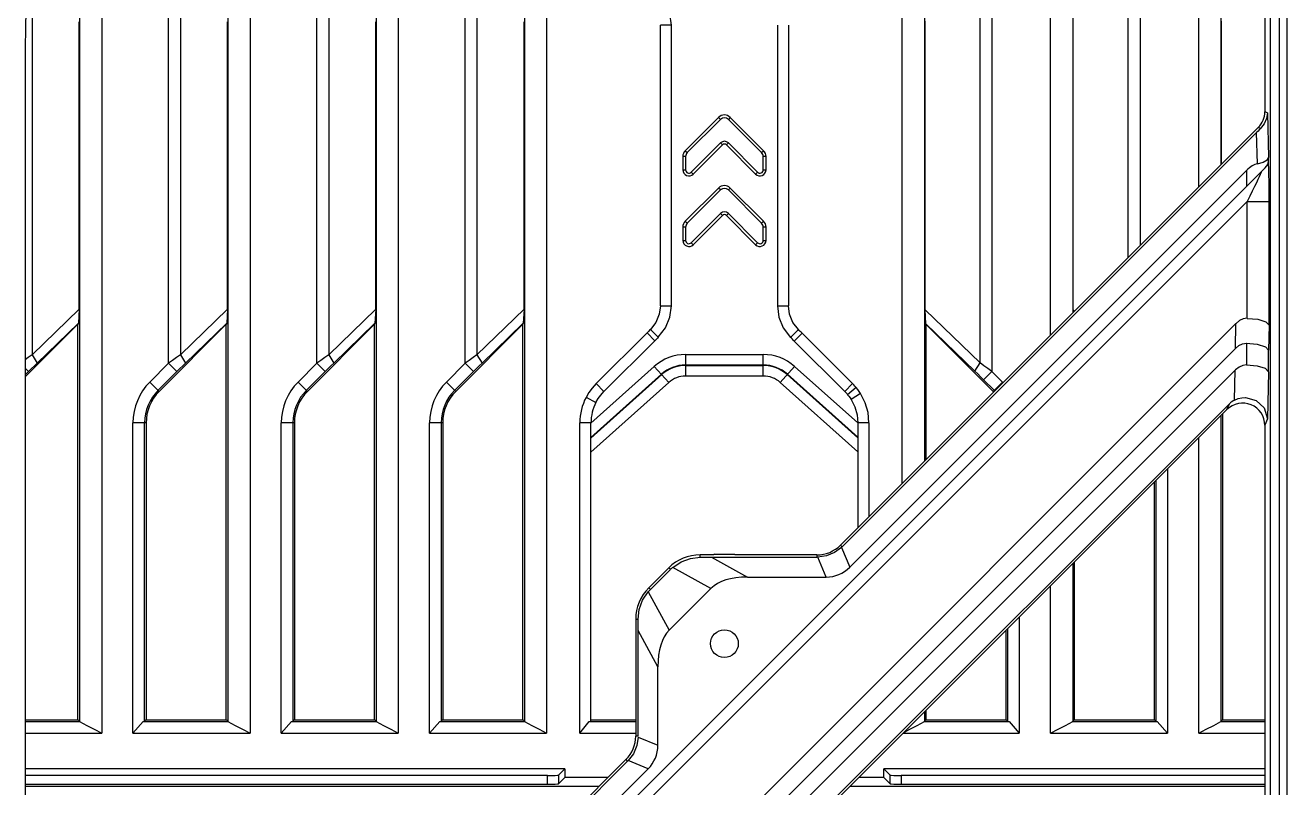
# Model space of a CAD drawing. Header units: millimetres. Extents: x -3132 to 28633, y 682 to 5849.
# Drawn here: x -929.2 to -815.5, y 2237.1 to 2305.8 of the extents above; entities that cross this region are included whole.
import ezdxf

# ---------------------------------------------------------------- set-up
doc = ezdxf.new("R2010")
doc.units = ezdxf.units.MM

msp = doc.modelspace()

# ---------------------------------------------------------------- linework, layer by layer
at = {"linetype": 'Continuous'}
for p, q in [((-834.772, 2468.608), (-834.772, 2279.871)), ((-836.77, 2277.873), (-836.77, 2466.562)), ((-924.304, 2465.558), (-924.304, 2243.037)), ((-922.311, 2465.558), (-922.311, 2241.972)), ((-910.934, 2465.558), (-910.934, 2243.037)), ((-908.941, 2465.558), (-908.941, 2241.972)), ((-897.564, 2465.558), (-897.564, 2243.037)), ((-895.571, 2465.558), (-895.571, 2241.972)), ((-884.194, 2465.558), (-884.194, 2243.037)), ((-882.201, 2465.558), (-882.201, 2241.972)), ((-850.14, 2264.503), (-850.14, 2465.558)), ((-848.142, 2465.558), (-848.142, 2266.501)), ((-815.47, 2425.883), (-815.47, 1998.444)), ((-823.4, 2291.243), (-823.4, 2317.534)), ((-821.402, 2316.096), (-821.402, 2293.241)), ((-842.056, 2311.736), (-842.056, 2274.593)), ((-828.686, 2311.736), (-828.686, 2285.957)), ((-928.588, 2310.225), (-928.588, 2276.103)), ((-916.287, 2275.33), (-916.287, 2310.999)), ((-915.218, 2310.225), (-915.218, 2276.103)), ((-902.917, 2275.33), (-902.917, 2310.999)), ((-901.848, 2310.225), (-901.848, 2276.103)), ((-889.547, 2275.33), (-889.547, 2310.999)), ((-888.478, 2310.225), (-888.478, 2276.103)), ((-843.125, 2275.366), (-843.125, 2310.963)), ((-829.755, 2284.888), (-829.755, 2310.963)), ((-817.45, 2311.088), (-817.45, 2298.021)), ((-816.956, 2311.088), (-816.956, 2163.028)), ((-816.15, 2311.088), (-816.15, 2163.028)), ((-924.347, 2280.199), (-924.347, 2306.13)), ((-910.977, 2280.199), (-910.977, 2306.13)), ((-897.607, 2280.199), (-897.607, 2306.13)), ((-884.237, 2280.199), (-884.237, 2306.13)), ((-871.947, 2280.512), (-871.947, 2305.816)), ((-870.947, 2305.816), (-871.947, 2305.816)), ((-870.947, 2280.512), (-870.947, 2305.816)), ((-861.396, 2305.816), (-861.396, 2280.513)), ((-860.396, 2305.817), (-860.396, 2280.513)), ((-848.086, 2280.156), (-848.086, 2306.172)), ((-834.716, 2280.156), (-834.716, 2306.172)), ((-821.346, 2293.297), (-821.346, 2306.172)), ((-929.207, 2303.778), (-929.207, 2198.337)), ((-866.701, 2297.502), (-869.701, 2294.502)), ((-866.524, 2297.326), (-866.701, 2297.502)), ((-865.64, 2297.502), (-865.817, 2297.326)), ((-862.64, 2294.502), (-865.64, 2297.502)), ((-817.205, 2297.92), (-817.45, 2298.021)), ((-817.205, 2297.92), (-817.103, 2293.884)), ((-869.524, 2294.326), (-866.524, 2297.326)), ((-865.817, 2297.326), (-862.817, 2294.326)), ((-855.706, 2258.937), (-818.035, 2296.608)), ((-818.035, 2296.608), (-817.895, 2296.55)), ((-866.524, 2295.204), (-869.158, 2292.57)), ((-866.347, 2295.028), (-866.524, 2295.204)), ((-865.817, 2295.204), (-865.994, 2295.028)), ((-863.183, 2292.57), (-865.817, 2295.204)), ((-818.185, 2296.151), (-855.616, 2258.72)), ((-818.113, 2293.332), (-818.185, 2296.151)), ((-869.701, 2294.502), (-869.524, 2294.326)), ((-868.982, 2292.393), (-866.347, 2295.028)), ((-865.994, 2295.028), (-863.359, 2292.393)), ((-862.817, 2294.326), (-862.64, 2294.502)), ((-869.92, 2293.972), (-869.92, 2292.782)), ((-869.67, 2293.972), (-869.92, 2293.972)), ((-869.67, 2293.972), (-869.67, 2292.782)), ((-862.67, 2292.782), (-862.67, 2293.972)), ((-862.42, 2293.972), (-862.67, 2293.972)), ((-862.42, 2292.782), (-862.42, 2293.972)), ((-817.103, 2293.533), (-817.103, 2293.884)), ((-817.74, 2292.634), (-914.205, 2196.169)), ((-869.92, 2292.782), (-869.67, 2292.782)), ((-869.158, 2292.57), (-868.982, 2292.393)), ((-863.359, 2292.393), (-863.183, 2292.57)), ((-862.67, 2292.782), (-862.42, 2292.782)), ((-819.102, 2292.713), (-854.876, 2256.938)), ((-819.102, 2292.713), (-819.102, 2291.299)), ((-866.701, 2291.138), (-869.701, 2288.138)), ((-869.524, 2287.962), (-866.524, 2290.962)), ((-866.524, 2290.962), (-866.701, 2291.138)), ((-865.64, 2291.138), (-865.817, 2290.962)), ((-865.817, 2290.962), (-862.817, 2287.962)), ((-862.64, 2288.138), (-865.64, 2291.138)), ((-913.498, 2195.463), (-819.049, 2289.911)), ((-819.049, 2279.387), (-819.049, 2289.911)), ((-819.049, 2289.911), (-817.051, 2289.911)), ((-817.051, 2278.779), (-817.051, 2289.911)), ((-866.524, 2288.84), (-869.158, 2286.206)), ((-868.982, 2286.029), (-866.347, 2288.664)), ((-866.347, 2288.664), (-866.524, 2288.84)), ((-865.817, 2288.84), (-865.994, 2288.664)), ((-865.994, 2288.664), (-863.359, 2286.029)), ((-863.183, 2286.206), (-865.817, 2288.84)), ((-869.92, 2287.608), (-869.92, 2286.418)), ((-869.67, 2287.608), (-869.92, 2287.608)), ((-869.701, 2288.138), (-869.524, 2287.962)), ((-869.67, 2287.608), (-869.67, 2286.418)), ((-862.817, 2287.962), (-862.64, 2288.138)), ((-862.67, 2286.418), (-862.67, 2287.608)), ((-862.42, 2287.608), (-862.67, 2287.608)), ((-862.42, 2286.418), (-862.42, 2287.608)), ((-869.92, 2286.418), (-869.67, 2286.418)), ((-869.158, 2286.206), (-868.982, 2286.029)), ((-863.359, 2286.029), (-863.183, 2286.206)), ((-862.67, 2286.418), (-862.42, 2286.418)), ((-871.947, 2280.512), (-870.947, 2280.512)), ((-861.396, 2280.513), (-860.396, 2280.513)), ((-924.347, 2280.199), (-928.588, 2276.103)), ((-924.347, 2280.199), (-924.415, 2278.941)), ((-910.977, 2280.199), (-915.218, 2276.103)), ((-910.977, 2280.199), (-911.045, 2278.941)), ((-897.607, 2280.199), (-901.848, 2276.103)), ((-897.607, 2280.199), (-897.675, 2278.941)), ((-884.237, 2280.199), (-888.478, 2276.103)), ((-884.237, 2280.199), (-884.305, 2278.941)), ((-848.018, 2278.892), (-848.086, 2280.156)), ((-843.125, 2275.366), (-848.086, 2280.156)), ((-834.704, 2279.939), (-834.716, 2280.156)), ((-834.599, 2280.044), (-834.716, 2280.156)), ((-929.207, 2274.101), (-924.45, 2278.857)), ((-928.126, 2275.358), (-924.415, 2278.941)), ((-924.415, 2278.941), (-924.45, 2278.857)), ((-924.45, 2243.19), (-924.45, 2278.857)), ((-917.135, 2272.802), (-911.08, 2278.857)), ((-914.756, 2275.358), (-911.045, 2278.941)), ((-820.051, 2278.92), (-913.498, 2185.473)), ((-911.045, 2278.941), (-911.08, 2278.857)), ((-911.08, 2243.19), (-911.08, 2278.857)), ((-903.765, 2272.802), (-897.71, 2278.857)), ((-901.386, 2275.358), (-897.675, 2278.941)), ((-897.675, 2278.941), (-897.71, 2278.857)), ((-897.71, 2243.19), (-897.71, 2278.857)), ((-890.395, 2272.802), (-884.34, 2278.857)), ((-888.016, 2275.358), (-884.305, 2278.941)), ((-884.305, 2278.941), (-884.34, 2278.857)), ((-884.34, 2243.19), (-884.34, 2278.857)), ((-872.838, 2278.381), (-872.13, 2277.675)), ((-859.5, 2278.374), (-860.208, 2277.667)), ((-848.017, 2278.878), (-848.001, 2278.878)), ((-848.015, 2278.895), (-843.588, 2274.621)), ((-848.001, 2278.878), (-848.001, 2266.642)), ((-848.001, 2278.864), (-841.946, 2272.802)), ((-820.104, 2276.671), (-820.051, 2278.92)), ((-817.051, 2278.779), (-817.103, 2276.53)), ((-873.142, 2278.079), (-877.735, 2273.498)), ((-877.034, 2272.785), (-872.436, 2277.371)), ((-872.436, 2277.371), (-873.142, 2278.079)), ((-859.174, 2278.049), (-859.881, 2277.342)), ((-859.881, 2277.342), (-855.327, 2272.788)), ((-854.631, 2273.506), (-859.174, 2278.049)), ((-819.102, 2277.137), (-819.102, 2275.191)), ((-928.588, 2276.103), (-928.126, 2275.358)), ((-915.218, 2276.103), (-914.756, 2275.358)), ((-912.399, 2184.375), (-820.104, 2276.671)), ((-901.848, 2276.103), (-901.386, 2275.358)), ((-888.478, 2276.103), (-888.016, 2275.358)), ((-869.672, 2276.126), (-869.672, 2274.185)), ((-869.672, 2276.126), (-862.663, 2276.126)), ((-862.663, 2274.185), (-862.663, 2276.126)), ((-817.103, 2274.571), (-817.103, 2276.53)), ((-928.912, 2274.585), (-929.207, 2274.88)), ((-916.287, 2275.33), (-917.975, 2273.642)), ((-915.542, 2274.585), (-916.287, 2275.33)), ((-902.917, 2275.33), (-904.605, 2273.642)), ((-902.172, 2274.585), (-902.917, 2275.33)), ((-889.547, 2275.33), (-891.235, 2273.642)), ((-888.802, 2274.585), (-889.547, 2275.33)), ((-872.49, 2275.047), (-878.201, 2269.924)), ((-871.194, 2273.602), (-872.49, 2275.047)), ((-862.663, 2275.178), (-869.672, 2275.178)), ((-869.672, 2275.134), (-862.663, 2275.134)), ((-859.849, 2275.051), (-861.143, 2273.604)), ((-854.14, 2269.954), (-859.849, 2275.051)), ((-859.29, 2235.554), (-820.1, 2274.744)), ((-843.588, 2274.621), (-843.125, 2275.366)), ((-929.207, 2274.29), (-928.912, 2274.585)), ((-917.975, 2273.642), (-917.135, 2272.802)), ((-917.23, 2272.897), (-915.542, 2274.585)), ((-904.605, 2273.642), (-903.765, 2272.802)), ((-902.172, 2274.585), (-903.86, 2272.897)), ((-891.235, 2273.642), (-890.395, 2272.802)), ((-888.802, 2274.585), (-890.49, 2272.897)), ((-871.857, 2274.341), (-878.201, 2268.649)), ((-878.201, 2268.59), (-871.827, 2274.308)), ((-878.201, 2267.315), (-871.194, 2273.602)), ((-862.663, 2274.185), (-869.672, 2274.185)), ((-861.143, 2273.604), (-854.14, 2267.34)), ((-860.511, 2274.311), (-854.14, 2268.613)), ((-854.14, 2268.673), (-860.481, 2274.344)), ((-842.056, 2274.593), (-842.801, 2273.848)), ((-842.801, 2273.848), (-841.851, 2272.897)), ((-841.106, 2273.642), (-842.056, 2274.593)), ((-841.946, 2272.802), (-841.106, 2273.642)), ((-820.188, 2272.015), (-820.122, 2274.722)), ((-817.103, 2274.571), (-817.205, 2270.331)), ((-877.735, 2273.498), (-877.034, 2272.785)), ((-854.631, 2273.506), (-855.327, 2272.788)), ((-854.294, 2273.142), (-855.06, 2272.5)), ((-853.894, 2272.612), (-854.738, 2272.074)), ((-878.645, 2272.264), (-877.754, 2271.812)), ((-820.645, 2271.678), (-857.445, 2234.877)), ((-820.862, 2271.154), (-820.645, 2271.678)), ((-820.862, 2271.154), (-857.292, 2234.724)), ((-821.402, 2270.613), (-821.402, 2243.036)), ((-821.261, 2270.755), (-821.261, 2243.19)), ((-817.205, 2270.331), (-817.45, 2269.74)), ((-919.494, 2241.972), (-919.494, 2269.974)), ((-918.306, 2269.974), (-919.494, 2269.974)), ((-918.441, 2243.056), (-918.441, 2269.974)), ((-918.306, 2269.974), (-918.306, 2243.19)), ((-906.124, 2241.972), (-906.124, 2269.974)), ((-904.936, 2269.974), (-906.124, 2269.974)), ((-905.071, 2269.974), (-905.071, 2243.056)), ((-904.936, 2269.974), (-904.936, 2243.19)), ((-892.754, 2241.972), (-892.754, 2269.974)), ((-891.566, 2269.974), (-892.754, 2269.974)), ((-891.701, 2269.974), (-891.701, 2243.056)), ((-891.566, 2269.974), (-891.566, 2243.19)), ((-879.201, 2241.972), (-879.201, 2269.974)), ((-878.201, 2269.974), (-879.201, 2269.974)), ((-878.201, 2243.059), (-878.201, 2269.974)), ((-853.14, 2269.97), (-854.14, 2269.954)), ((-854.14, 2269.954), (-854.14, 2260.503)), ((-853.14, 2269.97), (-853.14, 2261.503)), ((-817.45, 2269.74), (-817.45, 2163.028)), ((-823.4, 2241.972), (-823.4, 2268.616)), ((-826.217, 2265.799), (-826.217, 2241.972)), ((-827.405, 2243.19), (-827.405, 2264.611)), ((-827.27, 2264.745), (-827.27, 2243.056)), ((-855.553, 2258.783), (-855.706, 2258.937)), ((-868.363, 2257.843), (-868.363, 2258.058)), ((-867.14, 2258.058), (-868.363, 2258.058)), ((-867.347, 2257.841), (-864.087, 2256.058)), ((-867.347, 2257.841), (-857.828, 2257.841)), ((-867.07, 2258.128), (-867.14, 2258.058)), ((-867.07, 2258.128), (-865.27, 2258.128)), ((-865.27, 2258.128), (-865.201, 2258.058)), ((-857.828, 2258.058), (-865.201, 2258.058)), ((-857.828, 2258.058), (-857.828, 2257.841)), ((-857.001, 2256.058), (-857.739, 2257.841)), ((-855.616, 2258.72), (-854.876, 2256.938)), ((-872.999, 2255.079), (-871.192, 2256.886)), ((-872.848, 2254.928), (-871.041, 2256.736)), ((-871.192, 2256.886), (-871.041, 2256.736)), ((-867.381, 2255.04), (-870.833, 2256.928)), ((-834.772, 2257.243), (-834.772, 2243.036)), ((-834.631, 2257.385), (-834.631, 2243.19)), ((-864.087, 2256.058), (-857.001, 2256.058)), ((-873.041, 2254.721), (-871.153, 2251.269)), ((-872.848, 2254.928), (-872.999, 2255.079)), ((-867.381, 2255.04), (-871.153, 2251.269)), ((-836.77, 2241.972), (-836.77, 2255.246)), ((-874.17, 2252.251), (-874.17, 2241.715)), ((-874.17, 2252.251), (-873.955, 2252.251)), ((-839.587, 2252.429), (-839.587, 2241.972)), ((-873.953, 2241.715), (-873.953, 2251.235)), ((-872.17, 2247.975), (-873.953, 2251.235)), ((-840.775, 2243.19), (-840.775, 2251.241)), ((-840.64, 2251.375), (-840.64, 2243.056)), ((-872.17, 2240.889), (-872.17, 2247.975)), ((-848.001, 2244.015), (-848.001, 2243.19)), ((-929.207, 2243.19), (-924.45, 2243.19)), ((-919.494, 2241.972), (-918.57, 2243.046)), ((-918.57, 2243.046), (-918.441, 2243.056)), ((-918.306, 2243.19), (-918.441, 2243.056)), ((-918.306, 2243.19), (-911.08, 2243.19)), ((-906.124, 2241.972), (-905.2, 2243.046)), ((-905.2, 2243.046), (-905.071, 2243.056)), ((-904.936, 2243.19), (-905.071, 2243.056)), ((-904.936, 2243.19), (-897.71, 2243.19)), ((-892.754, 2241.972), (-891.83, 2243.046)), ((-891.83, 2243.046), (-891.701, 2243.056)), ((-891.566, 2243.19), (-891.701, 2243.056)), ((-891.566, 2243.19), (-884.34, 2243.19)), ((-879.201, 2241.972), (-878.354, 2243.046)), ((-878.354, 2243.046), (-878.201, 2243.059)), ((-878.354, 2243.046), (-874.17, 2243.046)), ((-878.201, 2243.19), (-874.17, 2243.19)), ((-848.142, 2243.873), (-848.142, 2243.036)), ((-848.001, 2243.19), (-840.775, 2243.19)), ((-840.775, 2243.19), (-840.64, 2243.056)), ((-840.64, 2243.056), (-840.511, 2243.046)), ((-840.511, 2243.046), (-839.587, 2241.972)), ((-834.631, 2243.19), (-827.405, 2243.19)), ((-827.405, 2243.19), (-827.27, 2243.056)), ((-827.27, 2243.056), (-827.141, 2243.046)), ((-827.141, 2243.046), (-826.217, 2241.972)), ((-821.261, 2243.19), (-817.45, 2243.19)), ((-929.207, 2241.972), (-922.311, 2241.972)), ((-919.494, 2241.972), (-908.941, 2241.972)), ((-906.124, 2241.972), (-895.571, 2241.972)), ((-892.754, 2241.972), (-882.201, 2241.972)), ((-879.201, 2241.972), (-874.17, 2241.972)), ((-850.044, 2241.972), (-839.587, 2241.972)), ((-836.77, 2241.972), (-826.217, 2241.972)), ((-823.4, 2241.972), (-817.45, 2241.972)), ((-873.953, 2241.715), (-874.17, 2241.715)), ((-873.953, 2241.626), (-872.17, 2240.889)), ((-874.833, 2239.503), (-926.504, 2187.832)), ((-926.287, 2188.356), (-875.049, 2239.594)), ((-875.049, 2239.594), (-874.896, 2239.44)), ((-873.051, 2238.764), (-874.833, 2239.503)), ((-880.552, 2238.776), (-929.207, 2238.776)), ((-873.051, 2238.764), (-926.75, 2185.065)), ((-881.121, 2238.208), (-880.552, 2238.776)), ((-880.552, 2238.776), (-880.552, 2237.996)), ((-851.789, 2237.996), (-851.789, 2238.776)), ((-851.22, 2238.208), (-851.789, 2238.776)), ((-817.45, 2238.776), (-851.789, 2238.776)), ((-882.119, 2238.158), (-929.207, 2238.158)), ((-929.207, 2237.378), (-882.119, 2237.378)), ((-882.119, 2237.378), (-882.119, 2238.158)), ((-881.121, 2238.208), (-881.121, 2237.428)), ((-881.121, 2237.428), (-880.552, 2237.996)), ((-876.647, 2237.996), (-880.552, 2237.996)), ((-851.789, 2237.996), (-854.019, 2237.996)), ((-851.22, 2237.428), (-851.789, 2237.996)), ((-851.22, 2237.428), (-851.22, 2238.208)), ((-850.222, 2238.158), (-850.222, 2237.378)), ((-817.45, 2238.158), (-850.222, 2238.158)), ((-850.222, 2237.378), (-817.45, 2237.378)), ((-877.485, 2237.158), (-929.207, 2237.158)), ((-817.45, 2237.158), (-854.858, 2237.158))]:
    msp.add_line(p, q, dxfattribs=at)
for points in [[(-929.057, 2309.863), (-929.119, 2308.619), (-929.167, 2307.178), (-929.197, 2305.509), (-929.207, 2303.778)], [(-870.947, 2305.816), (-871.082, 2306.838), (-871.482, 2307.804), (-872.135, 2308.659)], [(-817.205, 2297.92), (-817.285, 2297.399), (-817.495, 2296.921), (-817.861, 2296.471)], [(-817.815, 2296.517), (-817.948, 2296.386), (-818.064, 2296.272), (-818.185, 2296.151)], [(-818.113, 2293.332), (-817.595, 2293.475), (-817.243, 2293.666), (-817.103, 2293.884)], [(-817.739, 2292.635), (-817.405, 2292.97), (-817.188, 2293.266), (-817.103, 2293.533)], [(-817.051, 2289.911), (-817.057, 2291.392), (-817.076, 2292.647), (-817.103, 2293.533)], [(-817.736, 2292.638), (-817.765, 2292.557), (-817.856, 2292.353), (-817.958, 2292.137), (-818.07, 2291.902), (-818.211, 2291.61), (-818.381, 2291.26), (-818.581, 2290.855), (-818.805, 2290.402), (-819.049, 2289.911)], [(-871.947, 2280.512), (-872.048, 2279.75), (-872.347, 2279.026), (-872.838, 2278.381)], [(-872.13, 2277.675), (-871.48, 2278.528), (-871.082, 2279.492), (-870.947, 2280.512)], [(-861.396, 2280.513), (-861.261, 2279.49), (-860.861, 2278.523), (-860.208, 2277.667)], [(-859.5, 2278.374), (-859.995, 2279.022), (-860.295, 2279.748), (-860.396, 2280.512)], [(-819.049, 2279.387), (-819.402, 2279.332), (-819.733, 2279.177), (-820.046, 2278.925)], [(-819.049, 2279.385), (-818.083, 2279.299), (-817.351, 2279.081), (-817.051, 2278.779)], [(-820.099, 2276.676), (-819.785, 2276.929), (-819.453, 2277.084), (-819.102, 2277.137)], [(-819.127, 2277.134), (-818.135, 2277.05), (-817.403, 2276.832), (-817.103, 2276.53)], [(-928.588, 2276.103), (-928.938, 2275.853), (-929.207, 2275.659)], [(-915.218, 2276.103), (-915.568, 2275.853), (-915.925, 2275.595), (-916.287, 2275.33)], [(-901.848, 2276.103), (-902.198, 2275.853), (-902.555, 2275.595), (-902.917, 2275.33)], [(-888.478, 2276.103), (-888.828, 2275.853), (-889.185, 2275.595), (-889.547, 2275.33)], [(-928.912, 2274.585), (-928.643, 2274.853), (-928.38, 2275.111), (-928.126, 2275.358)], [(-915.542, 2274.585), (-915.273, 2274.853), (-915.01, 2275.111), (-914.756, 2275.358)], [(-902.172, 2274.585), (-901.903, 2274.853), (-901.64, 2275.111), (-901.386, 2275.358)], [(-888.802, 2274.585), (-888.533, 2274.853), (-888.27, 2275.111), (-888.016, 2275.358)], [(-842.056, 2274.593), (-842.418, 2274.857), (-842.775, 2275.115), (-843.125, 2275.366)], [(-819.102, 2275.191), (-819.436, 2275.148), (-819.776, 2274.997), (-820.1, 2274.744)], [(-819.102, 2275.194), (-818.136, 2275.106), (-817.404, 2274.881), (-817.103, 2274.571)], [(-843.588, 2274.621), (-843.333, 2274.373), (-843.071, 2274.115), (-842.801, 2273.848)], [(-877.735, 2273.498), (-878.098, 2273.102), (-878.403, 2272.687), (-878.646, 2272.263)], [(-877.754, 2271.812), (-877.563, 2272.144), (-877.323, 2272.47), (-877.034, 2272.785)], [(-855.327, 2272.788), (-855.237, 2272.697), (-855.148, 2272.601), (-855.06, 2272.5)], [(-855.06, 2272.5), (-854.942, 2272.356), (-854.838, 2272.218), (-854.739, 2272.074)], [(-854.294, 2273.142), (-854.405, 2273.27), (-854.517, 2273.391), (-854.631, 2273.506)], [(-853.89, 2272.604), (-854.017, 2272.789), (-854.15, 2272.966), (-854.294, 2273.142)], [(-853.141, 2269.952), (-853.225, 2270.885), (-853.478, 2271.777), (-853.89, 2272.604)], [(-854.739, 2272.074), (-854.403, 2271.397), (-854.205, 2270.684), (-854.14, 2269.954)], [(-820.188, 2272.015), (-820.307, 2271.946), (-820.422, 2271.869), (-820.53, 2271.784)], [(-820.188, 2272.015), (-819.854, 2272.152), (-819.524, 2272.225), (-819.185, 2272.244)], [(-819.185, 2272.244), (-818.231, 2271.984), (-817.505, 2271.308), (-817.205, 2270.331)], [(-870.833, 2256.928), (-870.078, 2257.433), (-869.236, 2257.742), (-868.363, 2257.843)], [(-855.616, 2258.722), (-856.245, 2258.258), (-856.967, 2257.959), (-857.74, 2257.842)], [(-873.955, 2252.251), (-873.855, 2253.129), (-873.548, 2253.965), (-873.041, 2254.721)], [(-929.207, 2243.042), (-926.853, 2243.037), (-924.309, 2243.034)], [(-924.45, 2243.19), (-924.403, 2243.142), (-924.357, 2243.093), (-924.309, 2243.044)], [(-924.309, 2243.034), (-923.65, 2242.681), (-922.986, 2242.328), (-922.311, 2241.972)], [(-918.57, 2243.046), (-916.027, 2243.043), (-913.483, 2243.037), (-910.939, 2243.034)], [(-911.08, 2243.19), (-911.033, 2243.142), (-910.987, 2243.093), (-910.939, 2243.044)], [(-910.939, 2243.034), (-910.28, 2242.681), (-909.616, 2242.328), (-908.941, 2241.972)], [(-905.2, 2243.046), (-902.657, 2243.043), (-900.113, 2243.037), (-897.569, 2243.034)], [(-897.71, 2243.19), (-897.663, 2243.142), (-897.617, 2243.093), (-897.569, 2243.044)], [(-897.569, 2243.034), (-896.91, 2242.681), (-896.246, 2242.328), (-895.571, 2241.972)], [(-891.83, 2243.046), (-889.287, 2243.043), (-886.743, 2243.037), (-884.199, 2243.034)], [(-884.34, 2243.19), (-884.293, 2243.142), (-884.247, 2243.093), (-884.199, 2243.044)], [(-884.199, 2243.034), (-883.54, 2242.681), (-882.876, 2242.328), (-882.201, 2241.972)], [(-849.937, 2242.079), (-849.464, 2242.329), (-848.8, 2242.682), (-848.142, 2243.034)], [(-848.001, 2243.19), (-848.049, 2243.14), (-848.098, 2243.088), (-848.147, 2243.037)], [(-848.142, 2243.034), (-845.598, 2243.037), (-843.054, 2243.043), (-840.511, 2243.046)], [(-836.77, 2241.972), (-836.094, 2242.329), (-835.43, 2242.682), (-834.772, 2243.034)], [(-834.631, 2243.19), (-834.679, 2243.14), (-834.728, 2243.088), (-834.777, 2243.037)], [(-834.772, 2243.034), (-832.228, 2243.037), (-829.684, 2243.043), (-827.141, 2243.046)], [(-823.4, 2241.972), (-822.724, 2242.329), (-822.06, 2242.682), (-821.402, 2243.034)], [(-821.261, 2243.19), (-821.309, 2243.14), (-821.358, 2243.088), (-821.407, 2243.037)], [(-821.402, 2243.034), (-818.858, 2243.037), (-817.45, 2243.04)], [(-873.955, 2241.627), (-874.071, 2240.855), (-874.37, 2240.132), (-874.834, 2239.504)]]:
    msp.add_lwpolyline(points, dxfattribs=at)
msp.add_circle((-866.17, 2250.058), 1.25, dxfattribs=at)
for centre, radius, start, end in [((-866.17, 2296.972), 0.75, 45.00003, 134.99998), ((-866.17, 2296.972), 0.5, 45.00003, 134.99998), ((-866.17, 2294.851), 0.5, 44.99999, 134.99998), ((-869.17, 2293.972), 0.75, 135, 179.99995), ((-869.17, 2293.972), 0.5, 135, 179.99996), ((-866.17, 2294.851), 0.25, 44.99997, 134.99998), ((-863.17, 2293.972), 0.5, 0, 44.99999), ((-863.17, 2293.972), 0.75, 0, 44.99999), ((-869.37, 2292.782), 0.55, 180.00003, 315), ((-869.37, 2292.782), 0.3, 180.00003, 315), ((-862.97, 2292.782), 0.55, 225.00011, 0), ((-862.97, 2292.782), 0.3, 225.00006, 0), ((-866.17, 2290.608), 0.75, 45.00003, 134.99998), ((-866.17, 2290.608), 0.5, 45.00003, 134.99998), ((-866.17, 2288.487), 0.5, 44.99999, 134.99998), ((-866.17, 2288.487), 0.25, 44.99997, 134.99998), ((-869.17, 2287.608), 0.75, 135, 179.99995), ((-869.17, 2287.608), 0.5, 135, 179.99996), ((-863.17, 2287.608), 0.5, 0, 44.99999), ((-863.17, 2287.608), 0.75, 0, 44.99999), ((-869.37, 2286.418), 0.55, 180.00003, 315), ((-869.37, 2286.418), 0.3, 180.00003, 315), ((-862.97, 2286.418), 0.55, 225.00011, 0), ((-862.97, 2286.418), 0.3, 225.00006, 0), ((-816.873, 2221.663), 79.68, 134.61731, 134.92528), ((-915.69, 2221.535), 79.925, 44.99933, 45.3289), ((-816.873, 2221.663), 78.68, 134.61137, 134.92528), ((-915.69, 2221.535), 78.925, 44.99933, 45.33387), ((-869.672, 2271.906), 4.221, 90, 131.89966), ((-862.663, 2271.906), 4.221, 48.18708, 90), ((-869.672, 2271.906), 3.272, 90, 131.89966), ((-869.672, 2271.906), 3.228, 90, 131.89966), ((-862.663, 2271.906), 3.272, 48.18708, 90), ((-862.663, 2271.906), 3.228, 48.18708, 90), ((-914.306, 2269.974), 5.188, 135.00003, 180), ((-900.936, 2269.974), 5.188, 135, 180), ((-887.566, 2269.974), 5.188, 135, 180), ((-869.672, 2271.906), 2.279, 90, 131.89966), ((-862.663, 2271.906), 2.279, 48.18708, 90), ((-844.775, 2269.974), 5.188, 44.14922, 44.99999), ((-914.306, 2269.974), 4.134, 135.00001, 179.99999), ((-914.306, 2269.974), 4, 135, 180), ((-900.936, 2269.974), 4.134, 135, 180), ((-900.936, 2269.974), 4, 135, 180), ((-887.566, 2269.974), 4.134, 135, 180), ((-887.566, 2269.974), 4, 135, 180), ((-844.775, 2269.974), 4, 43.89711, 45), ((-844.775, 2269.974), 4.134, 43.95376, 44.99999), ((-874.201, 2269.974), 5, 152.7532, 180), ((-874.201, 2269.974), 4, 152.65263, 179.99999), ((-857.828, 2261.058), 3, 270, 315), ((-868.363, 2254.058), 4, 90, 135), ((-870.17, 2252.251), 4, 135, 180), ((-877.17, 2241.715), 3, 315, 0)]:
    msp.add_arc(centre, radius, start, end, dxfattribs=at)
for centre, major_axis, ratio, start_param, end_param in [((-819.451, 2298.022), (1.849, -0.766), 0.9992864, -0.3924468, 0.3924468), ((-819.102, 2289.884), (1.414, 3.414), 0.4142136, 0.2683261, 0.7853982), ((-819.451, 2269.734), (0.769, 1.855), 0.9958623, -1.1766292, 1.1766292), ((-819.306, 2270.084), (-0.329, 2.113), 0.9099578, 0.5087165, 0.5868487), ((-874.28, 2258.097), (10.717, -0.166), 0.0182029, -0.98567, -0.8670386), ((-868.409, 2254.104), (2.632, -2.632), 0.9998476, 3.0654427, 3.1415927), ((-858.246, 2262.068), (2.397, -5.786), 0.6785983, -0.2740142, 0.2740142), ((-857.623, 2248.987), (10.14, -5.546), 0.4326149, 2.4723607, 3.0155543), ((-870.216, 2252.297), (2.632, -2.632), 0.9998476, 3.1415927, 3.2177426), ((-874.209, 2258.167), (-0.166, 10.717), 0.0182029, -2.2745541, -2.1559227), ((-865.099, 2241.51), (-5.546, 10.14), 0.4326149, 0.1260383, 0.669232), ((-878.181, 2242.134), (5.786, -2.397), 0.6785983, -0.2740142, 0.2740142), ((-882.119, 2238.21), (1, 0), 0.0524078, -1.5707963, -0.0523599), ((-882.119, 2237.43), (1, 0), 0.0524078, -1.5707963, -0.0523599), ((-850.222, 2238.21), (1, 0), 0.0524078, -3.0892328, -1.5707963), ((-850.222, 2237.43), (1, 0), 0.0524078, -3.0892328, -1.5707963)]:
    msp.add_ellipse(centre, major_axis=major_axis, ratio=ratio, start_param=start_param, end_param=end_param, dxfattribs=at)

doc.saveas('drawing.dxf')
